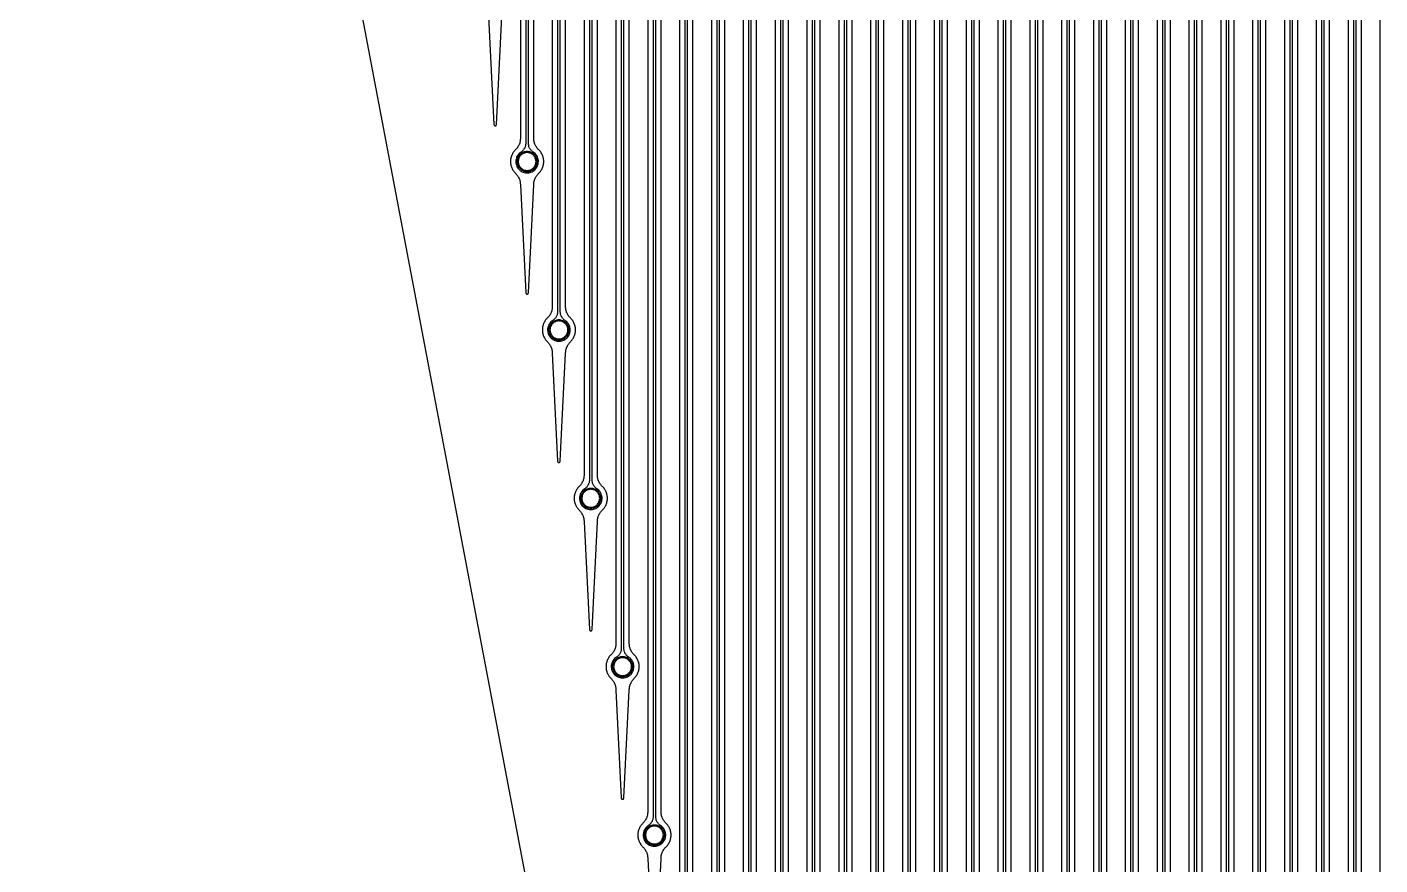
# Model space of a CAD drawing. Header units: metres. Extents: x -1805 to 1655, y -683 to 39617.
# Drawn here: x -1030 to -10, y 2771 to 3403 of the extents above; entities that cross this region are included whole.
import ezdxf

# ---------------------------------------------------------------- set-up
doc = ezdxf.new("R2010")
doc.units = ezdxf.units.M
for name, color, linetype in [('Etching', 5, 'CONTINUOUS'), ('Metal', 4, 'CONTINUOUS'), ('pad_etching', 1, 'CONTINUOUS'), ('PEDOT_SIROF', 6, 'CONTINUOUS')]:
    doc.layers.add(name, color=color, linetype=linetype)

msp = doc.modelspace()

# ---------------------------------------------------------------- linework, layer by layer
at = {"layer": 'Etching'}
for points in [[(-35.3, -497.7), (-858, 3836.5), (-858, 9436.5), (-858.3, 9436.5), (-860.1, 9457.1), (-1030, 11433.1)], [(-658, 9134.2), (-658, 3319.2), (-658, 3318.6), (-658.1, 3317.9), (-658.2, 3317.3), (-658.3, 3316.7), (-658.4, 3316.1), (-658.6, 3315.4), (-658.8, 3314.8), (-659.1, 3314.2), (-659.4, 3313.7), (-659.7, 3313.1), (-660, 3312.6), (-660.4, 3312), (-660.8, 3311.5), (-661.2, 3311), (-661.7, 3310.6), (-662.1, 3310.1), (-662.6, 3309.6), (-663, 3309.1), (-663.3, 3308.6), (-663.7, 3308.1), (-664, 3307.5), (-664.3, 3306.9), (-664.6, 3306.3), (-664.8, 3305.7), (-665, 3305.1), (-665.2, 3304.5), (-665.3, 3303.8), (-665.4, 3303.2), (-665.5, 3302.6), (-665.5, 3301.9), (-665.5, 3301.3), (-665.5, 3300.6), (-665.4, 3300), (-665.3, 3299.3), (-665.2, 3298.7), (-665, 3298.1), (-664.8, 3297.5), (-664.6, 3296.8), (-664.3, 3296.3), (-664, 3295.7), (-663.7, 3295.1), (-663.3, 3294.6), (-663, 3294), (-662.6, 3293.5), (-662.1, 3293), (-661.7, 3292.6), (-661.2, 3292.1), (-660.8, 3291.6), (-660.4, 3291.1), (-660, 3290.6), (-659.7, 3290.1), (-659.4, 3289.5), (-659.1, 3288.9), (-658.8, 3288.3), (-658.6, 3287.7), (-658.4, 3287.1), (-658.3, 3286.5), (-658.2, 3285.9), (-658.1, 3285.2), (-658, 3284.6), (-658, 3283.9), (-654, 3202.5), (-654, 3202.4), (-654, 3202.3), (-653.9, 3202.2), (-653.8, 3202.1), (-653.8, 3202), (-653.7, 3201.9), (-653.6, 3201.8), (-653.5, 3201.7), (-653.4, 3201.7), (-653.3, 3201.6), (-653.1, 3201.6), (-653, 3201.6), (-652.9, 3201.6), (-652.7, 3201.6), (-652.6, 3201.7), (-652.5, 3201.7), (-652.4, 3201.8), (-652.3, 3201.9), (-652.2, 3202), (-652.2, 3202.1), (-652.1, 3202.2), (-652, 3202.3), (-652, 3202.4), (-652, 3202.5), (-648, 3283.9), (-648, 3284.6), (-647.9, 3285.2), (-647.8, 3285.9), (-647.7, 3286.5), (-647.6, 3287.1), (-647.4, 3287.7), (-647.2, 3288.3), (-646.9, 3288.9), (-646.6, 3289.5), (-646.3, 3290.1), (-646, 3290.6), (-645.6, 3291.1), (-645.2, 3291.6), (-644.8, 3292.1), (-644.3, 3292.6), (-643.9, 3293), (-643.4, 3293.5), (-643, 3294), (-642.7, 3294.6), (-642.3, 3295.1), (-642, 3295.7), (-641.7, 3296.3), (-641.4, 3296.8), (-641.2, 3297.5), (-641, 3298.1), (-640.8, 3298.7), (-640.7, 3299.3), (-640.6, 3300), (-640.5, 3300.6), (-640.5, 3301.3), (-640.5, 3301.9), (-640.5, 3302.6), (-640.6, 3303.2), (-640.7, 3303.8), (-640.8, 3304.5), (-641, 3305.1), (-641.2, 3305.7), (-641.4, 3306.3), (-641.7, 3306.9), (-642, 3307.5), (-642.3, 3308.1), (-642.7, 3308.6), (-643, 3309.1), (-643.4, 3309.6), (-643.9, 3310.1), (-644.3, 3310.6), (-644.8, 3311), (-645.2, 3311.5), (-645.6, 3312), (-646, 3312.6), (-646.3, 3313.1), (-646.6, 3313.7), (-646.9, 3314.2), (-647.2, 3314.8), (-647.4, 3315.4), (-647.6, 3316.1), (-647.7, 3316.7), (-647.8, 3317.3), (-647.9, 3317.9), (-648, 3318.6), (-648, 3319.2), (-648, 9134.2)], [(-634, 9134.2), (-634, 3192.2), (-634, 3191.6), (-634.1, 3191), (-634.2, 3190.3), (-634.3, 3189.7), (-634.4, 3189.1), (-634.6, 3188.5), (-634.8, 3187.8), (-635.1, 3187.3), (-635.4, 3186.7), (-635.7, 3186.1), (-636, 3185.6), (-636.4, 3185), (-636.8, 3184.5), (-637.2, 3184.1), (-637.7, 3183.6), (-638.1, 3183.1), (-638.6, 3182.7), (-639, 3182.2), (-639.3, 3181.6), (-639.7, 3181.1), (-640, 3180.5), (-640.3, 3179.9), (-640.6, 3179.3), (-640.8, 3178.7), (-641, 3178.1), (-641.2, 3177.5), (-641.3, 3176.9), (-641.4, 3176.2), (-641.5, 3175.6), (-641.5, 3174.9), (-641.5, 3174.3), (-641.5, 3173.6), (-641.4, 3173), (-641.3, 3172.3), (-641.2, 3171.7), (-641, 3171.1), (-640.8, 3170.5), (-640.6, 3169.9), (-640.3, 3169.3), (-640, 3168.7), (-639.7, 3168.1), (-639.3, 3167.6), (-639, 3167.1), (-638.6, 3166.5), (-638.1, 3166.1), (-637.7, 3165.6), (-637.2, 3165.1), (-636.8, 3164.7), (-636.4, 3164.2), (-636, 3163.6), (-635.7, 3163.1), (-635.4, 3162.5), (-635.1, 3161.9), (-634.8, 3161.4), (-634.6, 3160.8), (-634.4, 3160.1), (-634.3, 3159.5), (-634.2, 3158.9), (-634.1, 3158.2), (-634, 3157.6), (-634, 3157), (-630, 3075.6), (-630, 3075.4), (-630, 3075.3), (-629.9, 3075.2), (-629.8, 3075.1), (-629.8, 3075), (-629.7, 3074.9), (-629.6, 3074.8), (-629.5, 3074.7), (-629.4, 3074.7), (-629.3, 3074.6), (-629.1, 3074.6), (-629, 3074.6), (-628.9, 3074.6), (-628.7, 3074.6), (-628.6, 3074.7), (-628.5, 3074.7), (-628.4, 3074.8), (-628.3, 3074.9), (-628.2, 3075), (-628.2, 3075.1), (-628.1, 3075.2), (-628, 3075.3), (-628, 3075.4), (-628, 3075.6), (-624, 3157), (-624, 3157.6), (-623.9, 3158.2), (-623.8, 3158.9), (-623.7, 3159.5), (-623.6, 3160.1), (-623.4, 3160.8), (-623.2, 3161.4), (-622.9, 3161.9), (-622.6, 3162.5), (-622.3, 3163.1), (-622, 3163.6), (-621.6, 3164.2), (-621.2, 3164.7), (-620.8, 3165.1), (-620.3, 3165.6), (-619.9, 3166.1), (-619.4, 3166.5), (-619, 3167.1), (-618.7, 3167.6), (-618.3, 3168.1), (-618, 3168.7), (-617.7, 3169.3), (-617.4, 3169.9), (-617.2, 3170.5), (-617, 3171.1), (-616.8, 3171.7), (-616.7, 3172.3), (-616.6, 3173), (-616.5, 3173.6), (-616.5, 3174.3), (-616.5, 3174.9), (-616.5, 3175.6), (-616.6, 3176.2), (-616.7, 3176.9), (-616.8, 3177.5), (-617, 3178.1), (-617.2, 3178.7), (-617.4, 3179.3), (-617.7, 3179.9), (-618, 3180.5), (-618.3, 3181.1), (-618.7, 3181.6), (-619, 3182.2), (-619.4, 3182.7), (-619.9, 3183.1), (-620.3, 3183.6), (-620.8, 3184.1), (-621.2, 3184.5), (-621.6, 3185), (-622, 3185.6), (-622.3, 3186.1), (-622.6, 3186.7), (-622.9, 3187.3), (-623.2, 3187.8), (-623.4, 3188.5), (-623.6, 3189.1), (-623.7, 3189.7), (-623.8, 3190.3), (-623.9, 3191), (-624, 3191.6), (-624, 3192.2), (-624, 9134.2)], [(-610, 9134.2), (-610, 3065.3), (-610, 3064.6), (-610.1, 3064), (-610.2, 3063.3), (-610.3, 3062.7), (-610.4, 3062.1), (-610.6, 3061.5), (-610.8, 3060.9), (-611.1, 3060.3), (-611.4, 3059.7), (-611.7, 3059.1), (-612, 3058.6), (-612.4, 3058.1), (-612.8, 3057.6), (-613.2, 3057.1), (-613.7, 3056.6), (-614.1, 3056.2), (-614.6, 3055.7), (-615, 3055.2), (-615.3, 3054.6), (-615.7, 3054.1), (-616, 3053.5), (-616.3, 3053), (-616.6, 3052.4), (-616.8, 3051.8), (-617, 3051.1), (-617.2, 3050.5), (-617.3, 3049.9), (-617.4, 3049.2), (-617.5, 3048.6), (-617.5, 3047.9), (-617.5, 3047.3), (-617.5, 3046.6), (-617.4, 3046), (-617.3, 3045.4), (-617.2, 3044.7), (-617, 3044.1), (-616.8, 3043.5), (-616.6, 3042.9), (-616.3, 3042.3), (-616, 3041.7), (-615.7, 3041.1), (-615.3, 3040.6), (-615, 3040.1), (-614.6, 3039.6), (-614.1, 3039.1), (-613.7, 3038.6), (-613.2, 3038.2), (-612.8, 3037.7), (-612.4, 3037.2), (-612, 3036.6), (-611.7, 3036.1), (-611.4, 3035.5), (-611.1, 3035), (-610.8, 3034.4), (-610.6, 3033.8), (-610.4, 3033.2), (-610.3, 3032.5), (-610.2, 3031.9), (-610.1, 3031.3), (-610, 3030.6), (-610, 3030), (-606, 2948.6), (-606, 2948.4), (-606, 2948.3), (-605.9, 2948.2), (-605.8, 2948.1), (-605.8, 2948), (-605.7, 2947.9), (-605.6, 2947.8), (-605.5, 2947.7), (-605.4, 2947.7), (-605.3, 2947.7), (-605.1, 2947.6), (-605, 2947.6), (-604.9, 2947.6), (-604.7, 2947.7), (-604.6, 2947.7), (-604.5, 2947.7), (-604.4, 2947.8), (-604.3, 2947.9), (-604.2, 2948), (-604.2, 2948.1), (-604.1, 2948.2), (-604, 2948.3), (-604, 2948.4), (-604, 2948.6), (-600, 3030), (-600, 3030.6), (-599.9, 3031.3), (-599.8, 3031.9), (-599.7, 3032.5), (-599.6, 3033.2), (-599.4, 3033.8), (-599.2, 3034.4), (-598.9, 3035), (-598.6, 3035.5), (-598.3, 3036.1), (-598, 3036.6), (-597.6, 3037.2), (-597.2, 3037.7), (-596.8, 3038.2), (-596.3, 3038.6), (-595.9, 3039.1), (-595.4, 3039.6), (-595, 3040.1), (-594.7, 3040.6), (-594.3, 3041.1), (-594, 3041.7), (-593.7, 3042.3), (-593.4, 3042.9), (-593.2, 3043.5), (-593, 3044.1), (-592.8, 3044.7), (-592.7, 3045.4), (-592.6, 3046), (-592.5, 3046.6), (-592.5, 3047.3), (-592.5, 3047.9), (-592.5, 3048.6), (-592.6, 3049.2), (-592.7, 3049.9), (-592.8, 3050.5), (-593, 3051.1), (-593.2, 3051.8), (-593.4, 3052.4), (-593.7, 3053), (-594, 3053.5), (-594.3, 3054.1), (-594.7, 3054.6), (-595, 3055.2), (-595.4, 3055.7), (-595.9, 3056.2), (-596.3, 3056.6), (-596.8, 3057.1), (-597.2, 3057.6), (-597.6, 3058.1), (-598, 3058.6), (-598.3, 3059.1), (-598.6, 3059.7), (-598.9, 3060.3), (-599.2, 3060.9), (-599.4, 3061.5), (-599.6, 3062.1), (-599.7, 3062.7), (-599.8, 3063.3), (-599.9, 3064), (-600, 3064.6), (-600, 3065.3), (-600, 9134.2)], [(-586, 9134.2), (-586, 2938.3), (-586, 2937.6), (-586.1, 2937), (-586.2, 2936.4), (-586.3, 2935.7), (-586.4, 2935.1), (-586.6, 2934.5), (-586.8, 2933.9), (-587.1, 2933.3), (-587.4, 2932.7), (-587.7, 2932.1), (-588, 2931.6), (-588.4, 2931.1), (-588.8, 2930.6), (-589.2, 2930.1), (-589.7, 2929.6), (-590.1, 2929.2), (-590.6, 2928.7), (-591, 2928.2), (-591.3, 2927.7), (-591.7, 2927.1), (-592, 2926.5), (-592.3, 2926), (-592.6, 2925.4), (-592.8, 2924.8), (-593, 2924.2), (-593.2, 2923.5), (-593.3, 2922.9), (-593.4, 2922.3), (-593.5, 2921.6), (-593.5, 2921), (-593.5, 2920.3), (-593.5, 2919.7), (-593.4, 2919), (-593.3, 2918.4), (-593.2, 2917.7), (-593, 2917.1), (-592.8, 2916.5), (-592.6, 2915.9), (-592.3, 2915.3), (-592, 2914.7), (-591.7, 2914.2), (-591.3, 2913.6), (-591, 2913.1), (-590.6, 2912.6), (-590.1, 2912.1), (-589.7, 2911.6), (-589.2, 2911.2), (-588.8, 2910.7), (-588.4, 2910.2), (-588, 2909.7), (-587.7, 2909.1), (-587.4, 2908.6), (-587.1, 2908), (-586.8, 2907.4), (-586.6, 2906.8), (-586.4, 2906.2), (-586.3, 2905.5), (-586.2, 2904.9), (-586.1, 2904.3), (-586, 2903.6), (-586, 2903), (-582, 2821.6), (-582, 2821.5), (-582, 2821.3), (-581.9, 2821.2), (-581.8, 2821.1), (-581.8, 2821), (-581.7, 2820.9), (-581.6, 2820.8), (-581.5, 2820.8), (-581.4, 2820.7), (-581.3, 2820.7), (-581.1, 2820.6), (-581, 2820.6), (-580.9, 2820.6), (-580.7, 2820.7), (-580.6, 2820.7), (-580.5, 2820.8), (-580.4, 2820.8), (-580.3, 2820.9), (-580.2, 2821), (-580.2, 2821.1), (-580.1, 2821.2), (-580, 2821.3), (-580, 2821.5), (-580, 2821.6), (-576, 2903), (-576, 2903.6), (-575.9, 2904.3), (-575.8, 2904.9), (-575.7, 2905.5), (-575.6, 2906.2), (-575.4, 2906.8), (-575.2, 2907.4), (-574.9, 2908), (-574.6, 2908.6), (-574.3, 2909.1), (-574, 2909.7), (-573.6, 2910.2), (-573.2, 2910.7), (-572.8, 2911.2), (-572.3, 2911.6), (-571.9, 2912.1), (-571.4, 2912.6), (-571, 2913.1), (-570.7, 2913.6), (-570.3, 2914.2), (-570, 2914.7), (-569.7, 2915.3), (-569.4, 2915.9), (-569.2, 2916.5), (-569, 2917.1), (-568.8, 2917.7), (-568.7, 2918.4), (-568.6, 2919), (-568.5, 2919.7), (-568.5, 2920.3), (-568.5, 2921), (-568.5, 2921.6), (-568.6, 2922.3), (-568.7, 2922.9), (-568.8, 2923.5), (-569, 2924.2), (-569.2, 2924.8), (-569.4, 2925.4), (-569.7, 2926), (-570, 2926.5), (-570.3, 2927.1), (-570.7, 2927.7), (-571, 2928.2), (-571.4, 2928.7), (-571.9, 2929.2), (-572.3, 2929.6), (-572.8, 2930.1), (-573.2, 2930.6), (-573.6, 2931.1), (-574, 2931.6), (-574.3, 2932.1), (-574.6, 2932.7), (-574.9, 2933.3), (-575.2, 2933.9), (-575.4, 2934.5), (-575.6, 2935.1), (-575.7, 2935.7), (-575.8, 2936.4), (-575.9, 2937), (-576, 2937.6), (-576, 2938.3), (-576, 9134.2)], [(-562, 9134.2), (-562, 2811.3), (-562, 2810.7), (-562.1, 2810), (-562.2, 2809.4), (-562.3, 2808.7), (-562.4, 2808.1), (-562.6, 2807.5), (-562.8, 2806.9), (-563.1, 2806.3), (-563.4, 2805.7), (-563.7, 2805.2), (-564, 2804.6), (-564.4, 2804.1), (-564.8, 2803.6), (-565.2, 2803.1), (-565.7, 2802.7), (-566.1, 2802.2), (-566.6, 2801.7), (-567, 2801.2), (-567.3, 2800.7), (-567.7, 2800.1), (-568, 2799.6), (-568.3, 2799), (-568.6, 2798.4), (-568.8, 2797.8), (-569, 2797.2), (-569.2, 2796.5), (-569.3, 2795.9), (-569.4, 2795.3), (-569.5, 2794.6), (-569.5, 2794), (-569.5, 2793.3), (-569.5, 2792.7), (-569.4, 2792), (-569.3, 2791.4), (-569.2, 2790.8), (-569, 2790.1), (-568.8, 2789.5), (-568.6, 2788.9), (-568.3, 2788.3), (-568, 2787.7), (-567.7, 2787.2), (-567.3, 2786.6), (-567, 2786.1), (-566.6, 2785.6), (-566.1, 2785.1), (-565.7, 2784.6), (-565.2, 2784.2), (-564.8, 2783.7), (-564.4, 2783.2), (-564, 2782.7), (-563.7, 2782.1), (-563.4, 2781.6), (-563.1, 2781), (-562.8, 2780.4), (-562.6, 2779.8), (-562.4, 2779.2), (-562.3, 2778.6), (-562.2, 2777.9), (-562.1, 2777.3), (-562, 2776.7), (-562, 2776), (-558, 2694.6)], [(-556, 2694.6), (-552, 2776), (-552, 2776.7), (-551.9, 2777.3), (-551.8, 2777.9), (-551.7, 2778.6), (-551.6, 2779.2), (-551.4, 2779.8), (-551.2, 2780.4), (-550.9, 2781), (-550.6, 2781.6), (-550.3, 2782.1), (-550, 2782.7), (-549.6, 2783.2), (-549.2, 2783.7), (-548.8, 2784.2), (-548.3, 2784.6), (-547.9, 2785.1), (-547.4, 2785.6), (-547, 2786.1), (-546.7, 2786.6), (-546.3, 2787.2), (-546, 2787.7), (-545.7, 2788.3), (-545.4, 2788.9), (-545.2, 2789.5), (-545, 2790.1), (-544.8, 2790.8), (-544.7, 2791.4), (-544.6, 2792), (-544.5, 2792.7), (-544.5, 2793.3), (-544.5, 2794), (-544.5, 2794.6), (-544.6, 2795.3), (-544.7, 2795.9), (-544.8, 2796.5), (-545, 2797.2), (-545.2, 2797.8), (-545.4, 2798.4), (-545.7, 2799), (-546, 2799.6), (-546.3, 2800.1), (-546.7, 2800.7), (-547, 2801.2), (-547.4, 2801.7), (-547.9, 2802.2), (-548.3, 2802.7), (-548.8, 2803.1), (-549.2, 2803.6), (-549.6, 2804.1), (-550, 2804.6), (-550.3, 2805.2), (-550.6, 2805.7), (-550.9, 2806.3), (-551.2, 2806.9), (-551.4, 2807.5), (-551.6, 2808.1), (-551.7, 2808.7), (-551.8, 2809.4), (-551.9, 2810), (-552, 2810.7), (-552, 2811.3), (-552, 9134.2)], [(-538, 9134.2), (-538, 2684.3)], [(-528, 2684.3), (-528, 9134.2)], [(-514, 9134.2), (-514, 2557.3)], [(-504, 2557.3), (-504, 9134.2)], [(-490, 9134.2), (-490, 2430.3)], [(-480, 2430.3), (-480, 9134.2)], [(-466, 9134.2), (-466, 2303.4)], [(-456, 2303.4), (-456, 9134.2)], [(-442, 9134.2), (-442, 2176.4)], [(-432, 2176.4), (-432, 9134.2)], [(-418, 9134.2), (-418, 2049.4)], [(-408, 2049.4), (-408, 9134.2)], [(-394, 9134.2), (-394, 1922.4)], [(-384, 1922.4), (-384, 9134.2)], [(-370, 9134.2), (-370, 1795.4)], [(-360, 1795.4), (-360, 9134.2)], [(-346, 9134.2), (-346, 1668.4)], [(-336, 1668.4), (-336, 9134.2)], [(-322, 9134.2), (-322, 1541.5)], [(-312, 1541.5), (-312, 9134.2)], [(-298, 9134.2), (-298, 1414.5)], [(-288, 1414.5), (-288, 9134.2)], [(-274, 9134.2), (-274, 1287.5)], [(-264, 1287.5), (-264, 9134.2)], [(-250, 9134.2), (-250, 1160.5)], [(-240, 1160.5), (-240, 9134.2)], [(-226, 9134.2), (-226, 1033.5)], [(-216, 1033.5), (-216, 9134.2)], [(-202, 9134.2), (-202, 906.5)], [(-192, 906.5), (-192, 9134.2)], [(-178, 9134.2), (-178, 779.5)], [(-168, 779.5), (-168, 9134.2)], [(-154, 9134.2), (-154, 652.6)], [(-144, 652.6), (-144, 9134.2)], [(-130, 9134.2), (-130, 525.6)], [(-120, 525.6), (-120, 9134.2)], [(-106, 9134.2), (-106, 398.6)], [(-96, 398.6), (-96, 9134.2)], [(-82, 9134.2), (-82, 271.6)], [(-72, 271.6), (-72, 9134.2)], [(-58, 9134.2), (-58, 144.6)], [(-48, 144.6), (-48, 9134.2)], [(-34, 9134.2), (-34, 17.6)], [(-24, 17.6), (-24, 9134.2)], [(-10, 4155.7), (-10, -202.7)], [(-682, 3410.9), (-678, 3329.5), (-678, 3329.4), (-678, 3329.3), (-677.9, 3329.2), (-677.8, 3329), (-677.8, 3328.9), (-677.7, 3328.8), (-677.6, 3328.8), (-677.5, 3328.7), (-677.4, 3328.6), (-677.3, 3328.6), (-677.1, 3328.6), (-677, 3328.6), (-676.9, 3328.6), (-676.7, 3328.6), (-676.6, 3328.6), (-676.5, 3328.7), (-676.4, 3328.8), (-676.3, 3328.8), (-676.2, 3328.9), (-676.2, 3329), (-676.1, 3329.2), (-676, 3329.3), (-676, 3329.4), (-676, 3329.5), (-672, 3410.9)]]:
    msp.add_lwpolyline(points, dxfattribs=at)
at = {"layer": 'Metal'}
for points in [[(-654, 9436.5), (-654, 3315.4), (-654, 3314.9), (-654.1, 3314.4), (-654.2, 3313.8), (-654.3, 3313.3), (-654.4, 3312.8), (-654.6, 3312.3), (-654.8, 3311.8), (-655.1, 3311.4), (-655.4, 3310.9), (-655.7, 3310.5), (-656, 3310.1), (-656.4, 3309.7), (-656.8, 3309.3), (-657.2, 3309), (-657.6, 3308.7), (-658.3, 3308.2), (-659, 3307.6), (-659.5, 3307), (-660.1, 3306.3), (-660.5, 3305.6), (-660.9, 3304.8), (-661.1, 3304), (-661.3, 3303.2), (-661.5, 3302.3), (-661.5, 3301.5), (-661.4, 3300.6), (-661.3, 3299.8), (-661.1, 3299), (-660.8, 3298.2), (-660.4, 3297.4), (-659.9, 3296.7), (-659.4, 3296), (-658.8, 3295.4), (-658.2, 3294.8), (-657.5, 3294.4), (-656.7, 3293.9), (-655.9, 3293.6), (-655.1, 3293.4), (-654.3, 3293.2), (-653.4, 3293.1), (-652.6, 3293.1), (-651.7, 3293.2), (-650.9, 3293.4), (-650.1, 3293.6), (-649.3, 3293.9), (-648.5, 3294.4), (-647.8, 3294.8), (-647.2, 3295.4), (-646.6, 3296), (-646.1, 3296.7), (-645.6, 3297.4), (-645.2, 3298.2), (-644.9, 3299), (-644.7, 3299.8), (-644.6, 3300.6), (-644.5, 3301.5), (-644.5, 3302.3), (-644.7, 3303.2), (-644.9, 3304), (-645.1, 3304.8), (-645.5, 3305.6), (-645.9, 3306.3), (-646.5, 3307), (-647, 3307.6), (-647.7, 3308.2), (-648.4, 3308.7), (-648.8, 3309), (-649.2, 3309.3), (-649.6, 3309.7), (-650, 3310.1), (-650.3, 3310.5), (-650.6, 3310.9), (-650.9, 3311.4), (-651.2, 3311.8), (-651.4, 3312.3), (-651.6, 3312.8), (-651.7, 3313.3), (-651.8, 3313.8), (-651.9, 3314.4), (-652, 3314.9), (-652, 3315.4), (-652, 9436.5)], [(-630, 9436.5), (-630, 3188.4), (-630, 3187.9), (-630.1, 3187.4), (-630.2, 3186.9), (-630.3, 3186.3), (-630.4, 3185.8), (-630.6, 3185.3), (-630.8, 3184.9), (-631.1, 3184.4), (-631.4, 3183.9), (-631.7, 3183.5), (-632, 3183.1), (-632.4, 3182.7), (-632.8, 3182.4), (-633.2, 3182), (-633.6, 3181.7), (-634.3, 3181.2), (-635, 3180.7), (-635.5, 3180), (-636.1, 3179.3), (-636.5, 3178.6), (-636.9, 3177.8), (-637.1, 3177), (-637.3, 3176.2), (-637.5, 3175.4), (-637.5, 3174.5), (-637.4, 3173.6), (-637.3, 3172.8), (-637.1, 3172), (-636.8, 3171.2), (-636.4, 3170.4), (-635.9, 3169.7), (-635.4, 3169), (-634.8, 3168.4), (-634.2, 3167.9), (-633.5, 3167.4), (-632.7, 3167), (-631.9, 3166.6), (-631.1, 3166.4), (-630.3, 3166.2), (-629.4, 3166.1), (-628.6, 3166.1), (-627.7, 3166.2), (-626.9, 3166.4), (-626.1, 3166.6), (-625.3, 3167), (-624.5, 3167.4), (-623.8, 3167.9), (-623.2, 3168.4), (-622.6, 3169), (-622.1, 3169.7), (-621.6, 3170.4), (-621.2, 3171.2), (-620.9, 3172), (-620.7, 3172.8), (-620.6, 3173.6), (-620.5, 3174.5), (-620.5, 3175.4), (-620.7, 3176.2), (-620.9, 3177), (-621.1, 3177.8), (-621.5, 3178.6), (-621.9, 3179.3), (-622.5, 3180), (-623, 3180.7), (-623.7, 3181.2), (-624.4, 3181.7), (-624.8, 3182), (-625.2, 3182.4), (-625.6, 3182.7), (-626, 3183.1), (-626.3, 3183.5), (-626.6, 3183.9), (-626.9, 3184.4), (-627.2, 3184.9), (-627.4, 3185.3), (-627.6, 3185.8), (-627.7, 3186.3), (-627.8, 3186.9), (-627.9, 3187.4), (-628, 3187.9), (-628, 3188.4), (-628, 9436.5)], [(-606, 9436.5), (-606, 3061.4), (-606, 3060.9), (-606.1, 3060.4), (-606.2, 3059.9), (-606.3, 3059.4), (-606.4, 3058.8), (-606.6, 3058.4), (-606.8, 3057.9), (-607.1, 3057.4), (-607.4, 3057), (-607.7, 3056.5), (-608, 3056.1), (-608.4, 3055.7), (-608.8, 3055.4), (-609.2, 3055), (-609.6, 3054.7), (-610.3, 3054.2), (-611, 3053.7), (-611.5, 3053), (-612.1, 3052.4), (-612.5, 3051.6), (-612.9, 3050.9), (-613.1, 3050), (-613.3, 3049.2), (-613.5, 3048.4), (-613.5, 3047.5), (-613.4, 3046.7), (-613.3, 3045.8), (-613.1, 3045), (-612.8, 3044.2), (-612.4, 3043.4), (-611.9, 3042.7), (-611.4, 3042), (-610.8, 3041.4), (-610.2, 3040.9), (-609.5, 3040.4), (-608.7, 3040), (-607.9, 3039.6), (-607.1, 3039.4), (-606.3, 3039.2), (-605.4, 3039.1), (-604.6, 3039.1), (-603.7, 3039.2), (-602.9, 3039.4), (-602.1, 3039.6), (-601.3, 3040), (-600.5, 3040.4), (-599.8, 3040.9), (-599.2, 3041.4), (-598.6, 3042), (-598.1, 3042.7), (-597.6, 3043.4), (-597.2, 3044.2), (-596.9, 3045), (-596.7, 3045.8), (-596.6, 3046.7), (-596.5, 3047.5), (-596.5, 3048.4), (-596.7, 3049.2), (-596.9, 3050), (-597.1, 3050.9), (-597.5, 3051.6), (-597.9, 3052.4), (-598.5, 3053), (-599, 3053.7), (-599.7, 3054.2), (-600.4, 3054.7), (-600.8, 3055), (-601.2, 3055.4), (-601.6, 3055.7), (-602, 3056.1), (-602.3, 3056.5), (-602.6, 3057), (-602.9, 3057.4), (-603.2, 3057.9), (-603.4, 3058.4), (-603.6, 3058.8), (-603.7, 3059.4), (-603.8, 3059.9), (-603.9, 3060.4), (-604, 3060.9), (-604, 3061.4), (-604, 9436.5)], [(-582, 9436.5), (-582, 2934.5), (-582, 2933.9), (-582.1, 2933.4), (-582.2, 2932.9), (-582.3, 2932.4), (-582.4, 2931.9), (-582.6, 2931.4), (-582.8, 2930.9), (-583.1, 2930.4), (-583.4, 2930), (-583.7, 2929.5), (-584, 2929.1), (-584.4, 2928.8), (-584.8, 2928.4), (-585.2, 2928.1), (-585.6, 2927.8), (-586.3, 2927.3), (-587, 2926.7), (-587.5, 2926.1), (-588.1, 2925.4), (-588.5, 2924.6), (-588.9, 2923.9), (-589.1, 2923.1), (-589.3, 2922.2), (-589.5, 2921.4), (-589.5, 2920.5), (-589.4, 2919.7), (-589.3, 2918.8), (-589.1, 2918), (-588.8, 2917.2), (-588.4, 2916.5), (-587.9, 2915.7), (-587.4, 2915.1), (-586.8, 2914.4), (-586.2, 2913.9), (-585.5, 2913.4), (-584.7, 2913), (-583.9, 2912.7), (-583.1, 2912.4), (-582.3, 2912.2), (-581.4, 2912.1), (-580.6, 2912.1), (-579.7, 2912.2), (-578.9, 2912.4), (-578.1, 2912.7), (-577.3, 2913), (-576.5, 2913.4), (-575.8, 2913.9), (-575.2, 2914.4), (-574.6, 2915.1), (-574.1, 2915.7), (-573.6, 2916.5), (-573.2, 2917.2), (-572.9, 2918), (-572.7, 2918.8), (-572.6, 2919.7), (-572.5, 2920.5), (-572.5, 2921.4), (-572.7, 2922.2), (-572.9, 2923.1), (-573.1, 2923.9), (-573.5, 2924.6), (-573.9, 2925.4), (-574.5, 2926.1), (-575, 2926.7), (-575.7, 2927.3), (-576.4, 2927.8), (-576.8, 2928.1), (-577.2, 2928.4), (-577.6, 2928.8), (-578, 2929.1), (-578.3, 2929.5), (-578.6, 2930), (-578.9, 2930.4), (-579.2, 2930.9), (-579.4, 2931.4), (-579.6, 2931.9), (-579.7, 2932.4), (-579.8, 2932.9), (-579.9, 2933.4), (-580, 2933.9), (-580, 2934.5), (-580, 9436.5)], [(-558, 9436.5), (-558, 2807.5), (-558, 2807), (-558.1, 2806.4), (-558.2, 2805.9), (-558.3, 2805.4), (-558.4, 2804.9), (-558.6, 2804.4), (-558.8, 2803.9), (-559.1, 2803.4), (-559.4, 2803), (-559.7, 2802.6), (-560, 2802.2), (-560.4, 2801.8), (-560.8, 2801.4), (-561.2, 2801.1), (-561.6, 2800.8), (-562.3, 2800.3), (-563, 2799.7), (-563.5, 2799.1), (-564.1, 2798.4), (-564.5, 2797.7), (-564.9, 2796.9), (-565.1, 2796.1), (-565.3, 2795.2), (-565.5, 2794.4), (-565.5, 2793.5), (-565.4, 2792.7), (-565.3, 2791.9), (-565.1, 2791), (-564.8, 2790.2), (-564.4, 2789.5), (-563.9, 2788.7), (-563.4, 2788.1), (-562.8, 2787.5), (-562.2, 2786.9), (-561.5, 2786.4), (-560.7, 2786), (-559.9, 2785.7), (-559.1, 2785.4), (-558.3, 2785.2), (-557.4, 2785.2), (-556.6, 2785.2), (-555.7, 2785.2), (-554.9, 2785.4), (-554.1, 2785.7), (-553.3, 2786), (-552.5, 2786.4), (-551.8, 2786.9), (-551.2, 2787.5), (-550.6, 2788.1), (-550.1, 2788.7), (-549.6, 2789.5), (-549.2, 2790.2), (-548.9, 2791), (-548.7, 2791.9), (-548.6, 2792.7), (-548.5, 2793.5), (-548.5, 2794.4), (-548.7, 2795.2), (-548.9, 2796.1), (-549.1, 2796.9), (-549.5, 2797.7), (-549.9, 2798.4), (-550.5, 2799.1), (-551, 2799.7), (-551.7, 2800.3), (-552.4, 2800.8), (-552.8, 2801.1), (-553.2, 2801.4), (-553.6, 2801.8), (-554, 2802.2), (-554.3, 2802.6), (-554.6, 2803), (-554.9, 2803.4), (-555.2, 2803.9), (-555.4, 2804.4), (-555.6, 2804.9), (-555.7, 2805.4), (-555.8, 2805.9), (-555.9, 2806.4), (-556, 2807), (-556, 2807.5), (-556, 9436.5)], [(-532, 2680.5), (-532, 9436.5), (-534, 9436.5), (-534, 9436.5), (-534, 2680.5)], [(-508, 2553.5), (-508, 9436.5), (-510, 9436.5), (-510, 9436.5), (-510, 2553.5)], [(-484, 2426.5), (-484, 9436.5), (-486, 9436.5), (-486, 9436.5), (-486, 2426.5)], [(-460, 2299.5), (-460, 9436.5), (-462, 9436.5), (-462, 9436.5), (-462, 2299.5)], [(-436, 2172.6), (-436, 9436.5), (-438, 9436.5), (-438, 9436.5), (-438, 2172.6)], [(-412, 2045.6), (-412, 9436.5), (-414, 9436.5), (-414, 9436.5), (-414, 2045.6)], [(-388, 1918.6), (-388, 9436.5), (-390, 9436.5), (-390, 9436.5), (-390, 1918.6)], [(-364, 1791.6), (-364, 9436.5), (-366, 9436.5), (-366, 9436.5), (-366, 1791.6)], [(-340, 1664.6), (-340, 9436.5), (-342, 9436.5), (-342, 9436.5), (-342, 1664.6)], [(-316, 1537.6), (-316, 9436.5), (-318, 9436.5), (-318, 9436.5), (-318, 1537.6)], [(-292, 1410.7), (-292, 9436.5), (-294, 9436.5), (-294, 9436.5), (-294, 1410.7)], [(-268, 1283.7), (-268, 9436.5), (-270, 9436.5), (-270, 9436.5), (-270, 1283.7)], [(-244, 1156.7), (-244, 9436.5), (-246, 9436.5), (-246, 9436.5), (-246, 1156.7)], [(-220, 1029.7), (-220, 9436.5), (-222, 9436.5), (-222, 9436.5), (-222, 1029.7)], [(-196, 902.7), (-196, 9436.5), (-198, 9436.5), (-198, 9436.5), (-198, 902.7)], [(-172, 775.7), (-172, 9436.5), (-174, 9436.5), (-174, 9436.5), (-174, 775.7)], [(-148, 648.7), (-148, 9436.5), (-150, 9436.5), (-150, 9436.5), (-150, 648.7)], [(-124, 521.8), (-124, 9436.5), (-126, 9436.5), (-126, 9436.5), (-126, 521.8)], [(-100, 394.8), (-100, 9436.5), (-102, 9436.5), (-102, 9436.5), (-102, 394.8)], [(-76, 267.8), (-76, 9436.5), (-78, 9436.5), (-78, 9436.5), (-78, 267.8)], [(-52, 140.8), (-52, 9436.5), (-54, 9436.5), (-54, 9436.5), (-54, 140.8)], [(-28, 13.8), (-28, 9436.5), (-30, 9436.5), (-30, 9436.5), (-30, 13.8)]]:
    msp.add_lwpolyline(points, dxfattribs=at)
at = {"layer": 'pad_etching'}
for points in [[(-646.2, 3301.6), (-646.3, 3302.2), (-646.4, 3302.9), (-646.5, 3303.5), (-646.8, 3304.2), (-647, 3304.8), (-647.4, 3305.3), (-647.8, 3305.9), (-648.2, 3306.4), (-648.7, 3306.8), (-649.2, 3307.2), (-649.8, 3307.5), (-650.4, 3307.8), (-651, 3308), (-651.7, 3308.2), (-652.3, 3308.3), (-653, 3308.3), (-653.7, 3308.3), (-654.3, 3308.2), (-655, 3308), (-655.6, 3307.8), (-656.2, 3307.5), (-656.8, 3307.2), (-657.3, 3306.8), (-657.8, 3306.4), (-658.2, 3305.9), (-658.6, 3305.3), (-659, 3304.8), (-659.2, 3304.2), (-659.5, 3303.5), (-659.6, 3302.9), (-659.7, 3302.2), (-659.8, 3301.6), (-659.7, 3300.9), (-659.6, 3300.3), (-659.5, 3299.6), (-659.2, 3299), (-659, 3298.4), (-658.6, 3297.8), (-658.2, 3297.3), (-657.8, 3296.8), (-657.3, 3296.4), (-656.8, 3296), (-656.2, 3295.6), (-655.6, 3295.4), (-655, 3295.1), (-654.3, 3295), (-653.7, 3294.9), (-653, 3294.8), (-652.3, 3294.9), (-651.7, 3295), (-651, 3295.1), (-650.4, 3295.4), (-649.8, 3295.6), (-649.2, 3296), (-648.7, 3296.4), (-648.2, 3296.8), (-647.8, 3297.3), (-647.4, 3297.8), (-647, 3298.4), (-646.8, 3299), (-646.5, 3299.6), (-646.4, 3300.3), (-646.3, 3300.9), (-646.2, 3301.6)], [(-622.2, 3174.6), (-622.3, 3175.3), (-622.4, 3175.9), (-622.5, 3176.6), (-622.8, 3177.2), (-623, 3177.8), (-623.4, 3178.4), (-623.8, 3178.9), (-624.2, 3179.4), (-624.7, 3179.8), (-625.2, 3180.2), (-625.8, 3180.6), (-626.4, 3180.8), (-627, 3181.1), (-627.7, 3181.2), (-628.3, 3181.3), (-629, 3181.4), (-629.7, 3181.3), (-630.3, 3181.2), (-631, 3181.1), (-631.6, 3180.8), (-632.2, 3180.6), (-632.8, 3180.2), (-633.3, 3179.8), (-633.8, 3179.4), (-634.2, 3178.9), (-634.6, 3178.4), (-635, 3177.8), (-635.2, 3177.2), (-635.5, 3176.6), (-635.6, 3175.9), (-635.7, 3175.3), (-635.8, 3174.6), (-635.7, 3173.9), (-635.6, 3173.3), (-635.5, 3172.6), (-635.2, 3172), (-635, 3171.4), (-634.6, 3170.9), (-634.2, 3170.3), (-633.8, 3169.8), (-633.3, 3169.4), (-632.8, 3169), (-632.2, 3168.7), (-631.6, 3168.4), (-631, 3168.1), (-630.3, 3168), (-629.7, 3167.9), (-629, 3167.9), (-628.3, 3167.9), (-627.7, 3168), (-627, 3168.1), (-626.4, 3168.4), (-625.8, 3168.7), (-625.2, 3169), (-624.7, 3169.4), (-624.2, 3169.8), (-623.8, 3170.3), (-623.4, 3170.9), (-623, 3171.4), (-622.8, 3172), (-622.5, 3172.6), (-622.4, 3173.3), (-622.3, 3173.9), (-622.2, 3174.6)], [(-598.2, 3047.6), (-598.3, 3048.3), (-598.4, 3048.9), (-598.5, 3049.6), (-598.8, 3050.2), (-599, 3050.8), (-599.4, 3051.4), (-599.8, 3051.9), (-600.2, 3052.4), (-600.7, 3052.8), (-601.2, 3053.2), (-601.8, 3053.6), (-602.4, 3053.9), (-603, 3054.1), (-603.7, 3054.2), (-604.3, 3054.3), (-605, 3054.4), (-605.7, 3054.3), (-606.3, 3054.2), (-607, 3054.1), (-607.6, 3053.9), (-608.2, 3053.6), (-608.8, 3053.2), (-609.3, 3052.8), (-609.8, 3052.4), (-610.2, 3051.9), (-610.6, 3051.4), (-611, 3050.8), (-611.2, 3050.2), (-611.5, 3049.6), (-611.6, 3048.9), (-611.7, 3048.3), (-611.8, 3047.6), (-611.7, 3047), (-611.6, 3046.3), (-611.5, 3045.7), (-611.2, 3045), (-611, 3044.4), (-610.6, 3043.9), (-610.2, 3043.3), (-609.8, 3042.8), (-609.3, 3042.4), (-608.8, 3042), (-608.2, 3041.7), (-607.6, 3041.4), (-607, 3041.2), (-606.3, 3041), (-605.7, 3040.9), (-605, 3040.9), (-604.3, 3040.9), (-603.7, 3041), (-603, 3041.2), (-602.4, 3041.4), (-601.8, 3041.7), (-601.2, 3042), (-600.7, 3042.4), (-600.2, 3042.8), (-599.8, 3043.3), (-599.4, 3043.9), (-599, 3044.4), (-598.8, 3045), (-598.5, 3045.7), (-598.4, 3046.3), (-598.3, 3047), (-598.2, 3047.6)], [(-574.2, 2920.6), (-574.3, 2921.3), (-574.4, 2922), (-574.5, 2922.6), (-574.8, 2923.2), (-575, 2923.8), (-575.4, 2924.4), (-575.8, 2924.9), (-576.2, 2925.4), (-576.7, 2925.9), (-577.2, 2926.2), (-577.8, 2926.6), (-578.4, 2926.9), (-579, 2927.1), (-579.7, 2927.3), (-580.3, 2927.4), (-581, 2927.4), (-581.7, 2927.4), (-582.3, 2927.3), (-583, 2927.1), (-583.6, 2926.9), (-584.2, 2926.6), (-584.8, 2926.2), (-585.3, 2925.9), (-585.8, 2925.4), (-586.2, 2924.9), (-586.6, 2924.4), (-587, 2923.8), (-587.2, 2923.2), (-587.5, 2922.6), (-587.6, 2922), (-587.7, 2921.3), (-587.8, 2920.6), (-587.7, 2920), (-587.6, 2919.3), (-587.5, 2918.7), (-587.2, 2918.1), (-587, 2917.5), (-586.6, 2916.9), (-586.2, 2916.4), (-585.8, 2915.9), (-585.3, 2915.4), (-584.8, 2915), (-584.2, 2914.7), (-583.6, 2914.4), (-583, 2914.2), (-582.3, 2914), (-581.7, 2913.9), (-581, 2913.9), (-580.3, 2913.9), (-579.7, 2914), (-579, 2914.2), (-578.4, 2914.4), (-577.8, 2914.7), (-577.2, 2915), (-576.7, 2915.4), (-576.2, 2915.9), (-575.8, 2916.4), (-575.4, 2916.9), (-575, 2917.5), (-574.8, 2918.1), (-574.5, 2918.7), (-574.4, 2919.3), (-574.3, 2920), (-574.2, 2920.6)], [(-550.2, 2793.7), (-550.3, 2794.3), (-550.4, 2795), (-550.5, 2795.6), (-550.8, 2796.2), (-551, 2796.8), (-551.4, 2797.4), (-551.8, 2797.9), (-552.2, 2798.4), (-552.7, 2798.9), (-553.2, 2799.3), (-553.8, 2799.6), (-554.4, 2799.9), (-555, 2800.1), (-555.7, 2800.3), (-556.3, 2800.4), (-557, 2800.4), (-557.7, 2800.4), (-558.3, 2800.3), (-559, 2800.1), (-559.6, 2799.9), (-560.2, 2799.6), (-560.8, 2799.3), (-561.3, 2798.9), (-561.8, 2798.4), (-562.2, 2797.9), (-562.6, 2797.4), (-563, 2796.8), (-563.2, 2796.2), (-563.5, 2795.6), (-563.6, 2795), (-563.7, 2794.3), (-563.8, 2793.7), (-563.7, 2793), (-563.6, 2792.3), (-563.5, 2791.7), (-563.2, 2791.1), (-563, 2790.5), (-562.6, 2789.9), (-562.2, 2789.4), (-561.8, 2788.9), (-561.3, 2788.4), (-560.8, 2788), (-560.2, 2787.7), (-559.6, 2787.4), (-559, 2787.2), (-558.3, 2787), (-557.7, 2786.9), (-557, 2786.9), (-556.3, 2786.9), (-555.7, 2787), (-555, 2787.2), (-554.4, 2787.4), (-553.8, 2787.7), (-553.2, 2788), (-552.7, 2788.4), (-552.2, 2788.9), (-551.8, 2789.4), (-551.4, 2789.9), (-551, 2790.5), (-550.8, 2791.1), (-550.5, 2791.7), (-550.4, 2792.3), (-550.3, 2793), (-550.2, 2793.7)]]:
    msp.add_lwpolyline(points, close=True, dxfattribs=at)
at = {"layer": 'PEDOT_SIROF'}
for points in [[(-645.5, 3301.6), (-645.5, 3302.3), (-645.6, 3303.1), (-645.8, 3303.8), (-646.1, 3304.5), (-646.4, 3305.1), (-646.8, 3305.8), (-647.2, 3306.3), (-647.7, 3306.9), (-648.2, 3307.4), (-648.8, 3307.8), (-649.5, 3308.2), (-650.1, 3308.5), (-650.8, 3308.8), (-651.5, 3308.9), (-652.3, 3309.1), (-653, 3309.1), (-653.7, 3309.1), (-654.5, 3308.9), (-655.2, 3308.8), (-655.9, 3308.5), (-656.5, 3308.2), (-657.2, 3307.8), (-657.8, 3307.4), (-658.3, 3306.9), (-658.8, 3306.3), (-659.2, 3305.8), (-659.6, 3305.1), (-659.9, 3304.5), (-660.2, 3303.8), (-660.4, 3303.1), (-660.5, 3302.3), (-660.5, 3301.6), (-660.5, 3300.9), (-660.4, 3300.1), (-660.2, 3299.4), (-659.9, 3298.7), (-659.6, 3298.1), (-659.2, 3297.4), (-658.8, 3296.8), (-658.3, 3296.3), (-657.8, 3295.8), (-657.2, 3295.4), (-656.5, 3295), (-655.9, 3294.7), (-655.2, 3294.4), (-654.5, 3294.2), (-653.7, 3294.1), (-653, 3294.1), (-652.3, 3294.1), (-651.5, 3294.2), (-650.8, 3294.4), (-650.1, 3294.7), (-649.5, 3295), (-648.8, 3295.4), (-648.2, 3295.8), (-647.7, 3296.3), (-647.2, 3296.8), (-646.8, 3297.4), (-646.4, 3298.1), (-646.1, 3298.7), (-645.8, 3299.4), (-645.6, 3300.1), (-645.5, 3300.9), (-645.5, 3301.6)], [(-621.5, 3174.6), (-621.5, 3175.3), (-621.6, 3176.1), (-621.8, 3176.8), (-622.1, 3177.5), (-622.4, 3178.1), (-622.8, 3178.8), (-623.2, 3179.4), (-623.7, 3179.9), (-624.2, 3180.4), (-624.8, 3180.8), (-625.5, 3181.2), (-626.1, 3181.5), (-626.8, 3181.8), (-627.5, 3182), (-628.3, 3182.1), (-629, 3182.1), (-629.7, 3182.1), (-630.5, 3182), (-631.2, 3181.8), (-631.9, 3181.5), (-632.5, 3181.2), (-633.2, 3180.8), (-633.8, 3180.4), (-634.3, 3179.9), (-634.8, 3179.4), (-635.2, 3178.8), (-635.6, 3178.1), (-635.9, 3177.5), (-636.2, 3176.8), (-636.4, 3176.1), (-636.5, 3175.3), (-636.5, 3174.6), (-636.5, 3173.9), (-636.4, 3173.1), (-636.2, 3172.4), (-635.9, 3171.7), (-635.6, 3171.1), (-635.2, 3170.4), (-634.8, 3169.8), (-634.3, 3169.3), (-633.8, 3168.8), (-633.2, 3168.4), (-632.5, 3168), (-631.9, 3167.7), (-631.2, 3167.4), (-630.5, 3167.2), (-629.7, 3167.1), (-629, 3167.1), (-628.3, 3167.1), (-627.5, 3167.2), (-626.8, 3167.4), (-626.1, 3167.7), (-625.5, 3168), (-624.8, 3168.4), (-624.2, 3168.8), (-623.7, 3169.3), (-623.2, 3169.8), (-622.8, 3170.4), (-622.4, 3171.1), (-622.1, 3171.7), (-621.8, 3172.4), (-621.6, 3173.1), (-621.5, 3173.9), (-621.5, 3174.6)], [(-597.5, 3047.6), (-597.5, 3048.4), (-597.6, 3049.1), (-597.8, 3049.8), (-598.1, 3050.5), (-598.4, 3051.2), (-598.8, 3051.8), (-599.2, 3052.4), (-599.7, 3052.9), (-600.2, 3053.4), (-600.8, 3053.9), (-601.5, 3054.2), (-602.1, 3054.5), (-602.8, 3054.8), (-603.5, 3055), (-604.3, 3055.1), (-605, 3055.1), (-605.7, 3055.1), (-606.5, 3055), (-607.2, 3054.8), (-607.9, 3054.5), (-608.5, 3054.2), (-609.2, 3053.9), (-609.8, 3053.4), (-610.3, 3052.9), (-610.8, 3052.4), (-611.2, 3051.8), (-611.6, 3051.2), (-611.9, 3050.5), (-612.2, 3049.8), (-612.4, 3049.1), (-612.5, 3048.4), (-612.5, 3047.6), (-612.5, 3046.9), (-612.4, 3046.2), (-612.2, 3045.4), (-611.9, 3044.7), (-611.6, 3044.1), (-611.2, 3043.5), (-610.8, 3042.9), (-610.3, 3042.3), (-609.8, 3041.8), (-609.2, 3041.4), (-608.5, 3041), (-607.9, 3040.7), (-607.2, 3040.4), (-606.5, 3040.3), (-605.7, 3040.2), (-605, 3040.1), (-604.3, 3040.2), (-603.5, 3040.3), (-602.8, 3040.4), (-602.1, 3040.7), (-601.5, 3041), (-600.8, 3041.4), (-600.2, 3041.8), (-599.7, 3042.3), (-599.2, 3042.9), (-598.8, 3043.5), (-598.4, 3044.1), (-598.1, 3044.7), (-597.8, 3045.4), (-597.6, 3046.2), (-597.5, 3046.9), (-597.5, 3047.6)], [(-573.5, 2920.6), (-573.5, 2921.4), (-573.6, 2922.1), (-573.8, 2922.8), (-574.1, 2923.5), (-574.4, 2924.2), (-574.8, 2924.8), (-575.2, 2925.4), (-575.7, 2925.9), (-576.2, 2926.4), (-576.8, 2926.9), (-577.5, 2927.2), (-578.1, 2927.6), (-578.8, 2927.8), (-579.5, 2928), (-580.3, 2928.1), (-581, 2928.1), (-581.7, 2928.1), (-582.5, 2928), (-583.2, 2927.8), (-583.9, 2927.6), (-584.5, 2927.2), (-585.2, 2926.9), (-585.8, 2926.4), (-586.3, 2925.9), (-586.8, 2925.4), (-587.2, 2924.8), (-587.6, 2924.2), (-587.9, 2923.5), (-588.2, 2922.8), (-588.4, 2922.1), (-588.5, 2921.4), (-588.5, 2920.6), (-588.5, 2919.9), (-588.4, 2919.2), (-588.2, 2918.5), (-587.9, 2917.8), (-587.6, 2917.1), (-587.2, 2916.5), (-586.8, 2915.9), (-586.3, 2915.3), (-585.8, 2914.8), (-585.2, 2914.4), (-584.5, 2914), (-583.9, 2913.7), (-583.2, 2913.5), (-582.5, 2913.3), (-581.7, 2913.2), (-581, 2913.1), (-580.3, 2913.2), (-579.5, 2913.3), (-578.8, 2913.5), (-578.1, 2913.7), (-577.5, 2914), (-576.8, 2914.4), (-576.2, 2914.8), (-575.7, 2915.3), (-575.2, 2915.9), (-574.8, 2916.5), (-574.4, 2917.1), (-574.1, 2917.8), (-573.8, 2918.5), (-573.6, 2919.2), (-573.5, 2919.9), (-573.5, 2920.6)], [(-549.5, 2793.7), (-549.5, 2794.4), (-549.6, 2795.1), (-549.8, 2795.8), (-550.1, 2796.5), (-550.4, 2797.2), (-550.8, 2797.8), (-551.2, 2798.4), (-551.7, 2799), (-552.2, 2799.4), (-552.8, 2799.9), (-553.5, 2800.3), (-554.1, 2800.6), (-554.8, 2800.8), (-555.5, 2801), (-556.3, 2801.1), (-557, 2801.2), (-557.7, 2801.1), (-558.5, 2801), (-559.2, 2800.8), (-559.9, 2800.6), (-560.5, 2800.3), (-561.2, 2799.9), (-561.8, 2799.4), (-562.3, 2799), (-562.8, 2798.4), (-563.2, 2797.8), (-563.6, 2797.2), (-563.9, 2796.5), (-564.2, 2795.8), (-564.4, 2795.1), (-564.5, 2794.4), (-564.5, 2793.7), (-564.5, 2792.9), (-564.4, 2792.2), (-564.2, 2791.5), (-563.9, 2790.8), (-563.6, 2790.1), (-563.2, 2789.5), (-562.8, 2788.9), (-562.3, 2788.3), (-561.8, 2787.9), (-561.2, 2787.4), (-560.5, 2787), (-559.9, 2786.7), (-559.2, 2786.5), (-558.5, 2786.3), (-557.7, 2786.2), (-557, 2786.2), (-556.3, 2786.2), (-555.5, 2786.3), (-554.8, 2786.5), (-554.1, 2786.7), (-553.5, 2787), (-552.8, 2787.4), (-552.2, 2787.9), (-551.7, 2788.3), (-551.2, 2788.9), (-550.8, 2789.5), (-550.4, 2790.1), (-550.1, 2790.8), (-549.8, 2791.5), (-549.6, 2792.2), (-549.5, 2792.9), (-549.5, 2793.7)]]:
    msp.add_lwpolyline(points, close=True, dxfattribs=at)

doc.saveas('drawing.dxf')
